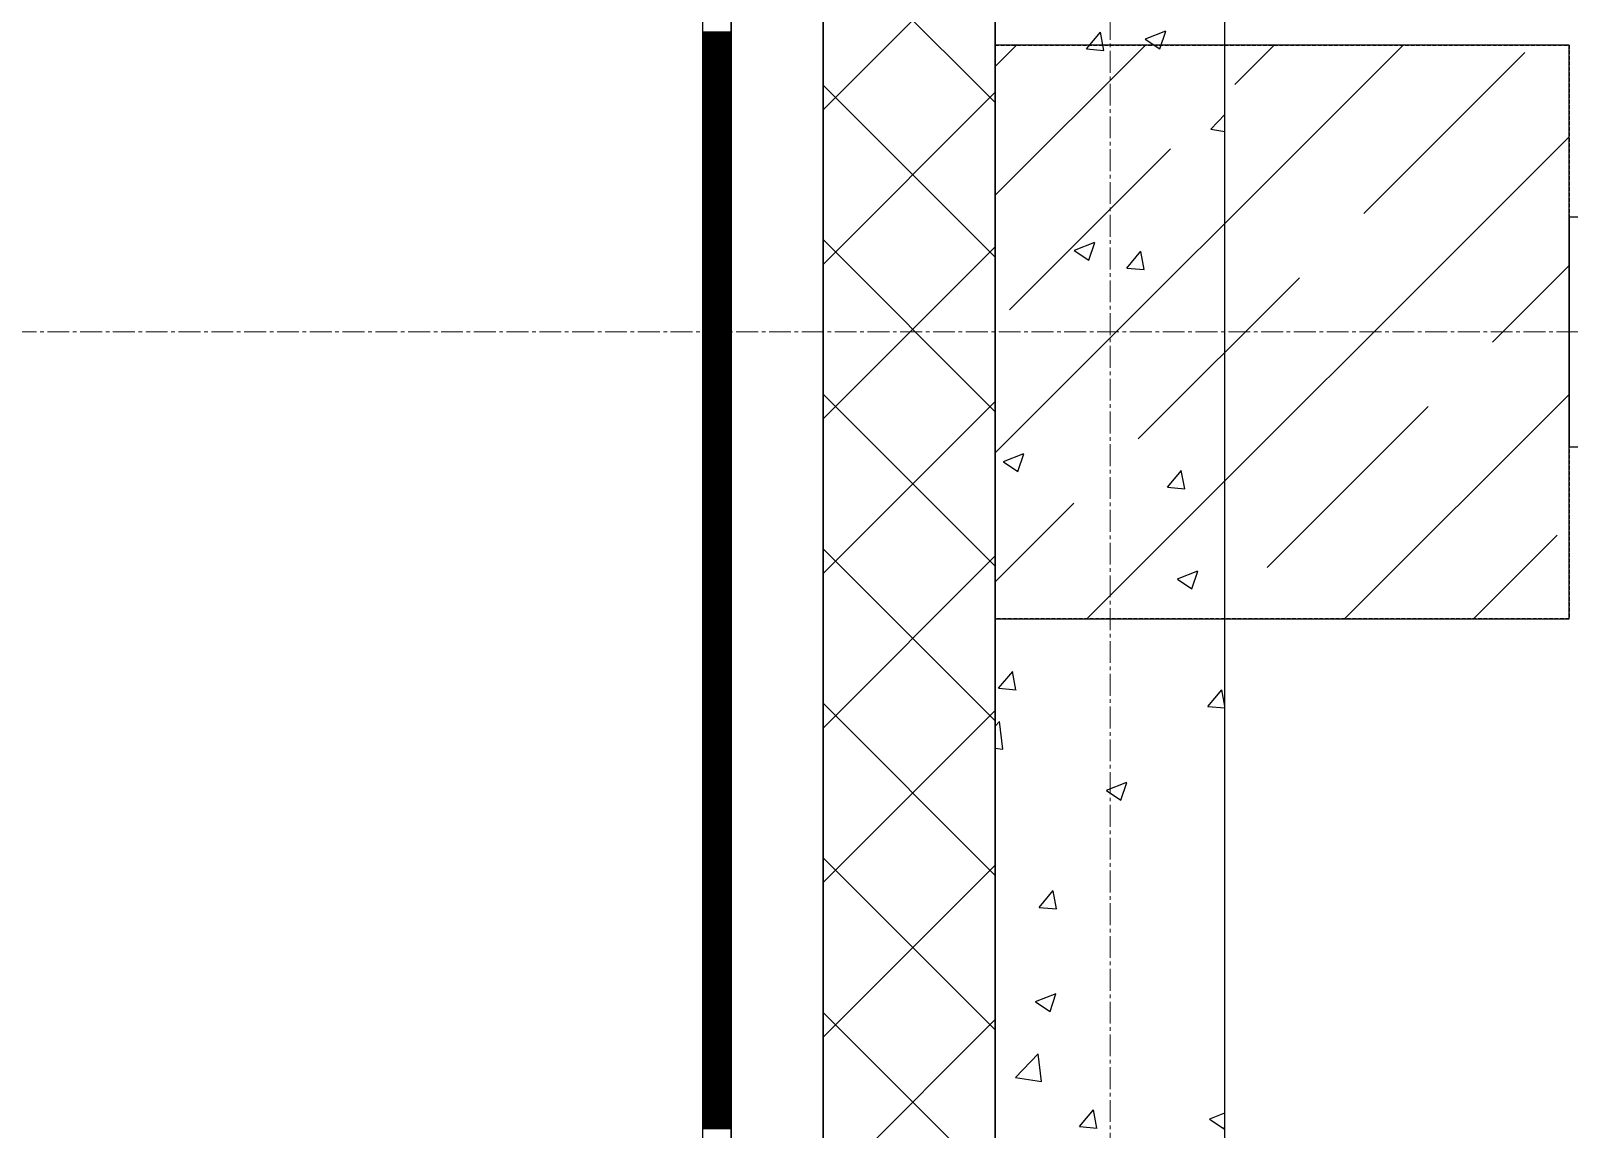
# Model space of a CAD drawing. Header units: millimetres. Extents: x -231292 to 573618, y -153144 to 564035.
# Drawn here: x 7963 to 9303, y 260871 to 261829 of the extents above; entities that cross this region are included whole.
import ezdxf

# ---------------------------------------------------------------- set-up
doc = ezdxf.new("R2010")
doc.units = ezdxf.units.MM
doc.linetypes.add('CENTER2', pattern=[28.575, 19.05, -3.175, 3.175, -3.175])
doc.linetypes.add('HIDDEN2', pattern=[4.7625, 3.175, -1.5875])
doc.layers.get('0').update_dxf_attribs({"color": 250})
for name, color, linetype, lineweight in [('АР_Колонны', 250, 'Continuous', 35), ('АР_Стены ЖБ', 250, 'Continuous', 35), ('АР_Стены ПЕНОблок', 250, 'Continuous', 20), ('АР_Тонкая', 250, 'Continuous', 5), ('АР_Утеплитель', 250, 'Continuous', 0), ('АР_Штриховка', 250, 'Continuous', 0), ('РД_Оси_100', 250, 'Continuous', 0)]:
    doc.layers.add(name, color=color, linetype=linetype, lineweight=lineweight)
doc.layers.add('КР_Балки-0.5', color=60, linetype='Continuous', lineweight=50, plot=False)

# ---------------------------------------------------------------- blocks, each defined once
blk = doc.blocks.new('оси_рен')
at = {"layer": 'РД_Оси_100', "color": 251, "linetype": 'CENTER2', "true_color": 0x636466}
for p, q in [((1195652.916, 135558.25), (1195652.916, 223268.25)), ((1189697.958, 210913.25), (1241712.916, 210913.25))]:
    blk.add_line(p, q, dxfattribs=at)

msp = doc.modelspace()

# ---------------------------------------------------------------- linework, layer by layer
at = {"layer": 'АР_Колонны', "color": 18, "linetype": 'HIDDEN2', "lineweight": 25, "true_color": 0x000000}
for p, q in [((8803.243, 261816.253), (9303.243, 261816.253)), ((8803.243, 261316.253), (8803.243, 261816.253)), ((9303.243, 261816.253), (9303.243, 261316.253)), ((9303.243, 261316.253), (8803.243, 261316.253))]:
    msp.add_line(p, q, dxfattribs=at)
at = {"layer": 'АР_Колонны', "color": 18, "linetype": 'Continuous', "lineweight": 25, "true_color": 0x000000}
for p, q in [((9303.243, 261816.253), (8803.243, 261816.253)), ((8803.243, 261816.253), (8803.243, 261316.253)), ((9303.243, 261816.253), (8803.243, 261816.253)), ((8803.243, 261816.253), (8803.243, 261316.253)), ((9303.243, 261316.253), (9303.243, 261816.253)), ((9303.243, 261316.253), (9303.243, 261816.253)), ((8803.243, 261316.253), (9303.243, 261316.253)), ((8803.243, 261316.253), (9303.243, 261316.253))]:
    msp.add_line(p, q, dxfattribs=at)
at = {"layer": 'АР_Стены ЖБ', "color": 18, "linetype": 'Continuous', "lineweight": 25, "true_color": 0x000000}
for p, q in [((9303.243, 261816.253), (8803.243, 261816.253)), ((8803.243, 261816.253), (8803.243, 261316.253)), ((9303.243, 261316.253), (9303.243, 261816.253)), ((8803.243, 261316.253), (9303.243, 261316.253))]:
    msp.add_line(p, q, dxfattribs=at)
at = {"layer": 'АР_Стены ПЕНОблок', "color": 18, "linetype": 'Continuous', "lineweight": 25, "true_color": 0x000000}
for p, q in [((8803.243, 263866.253), (8803.243, 187666.253)), ((9003.243, 187666.253), (9003.243, 263866.253)), ((9303.243, 261666.253), (9303.243, 261466.253)), ((15003.244, 261666.253), (9303.243, 261666.253)), ((9303.243, 261466.253), (15003.244, 261466.253))]:
    msp.add_line(p, q, dxfattribs=at)
at = {"layer": 'АР_Тонкая', "color": 18, "linetype": 'Continuous', "lineweight": 25, "true_color": 0x000000}
for p, q in [((8548.243, 263866.253), (8548.243, 187666.253)), ((8573.243, 263866.253), (8573.243, 187666.253)), ((8573.243, 187666.253), (8573.243, 263866.253)), ((8653.243, 187666.253), (8653.243, 263866.253))]:
    msp.add_line(p, q, dxfattribs=at)
at = {"layer": 'АР_Утеплитель', "color": 18, "linetype": 'Continuous', "lineweight": 25, "true_color": 0x000000}
for p, q in [((8653.243, 263866.253), (8653.243, 187666.253)), ((8803.243, 187666.253), (8803.243, 263866.253))]:
    msp.add_line(p, q, dxfattribs=at)
at = {"layer": 'АР_Штриховка', "color": 18, "linetype": 'Continuous', "lineweight": 25, "true_color": 0x000000}
for p, q in [((8803.243, 261766.177), (8653.243, 261916.177)), ((8653.243, 261759.891), (8803.243, 261909.891)), ((8548.243, 261828.002), (8573.243, 261828.002)), ((8548.243, 261827.002), (8573.243, 261827.002)), ((8548.243, 261826.002), (8573.243, 261826.002)), ((8548.243, 261825.002), (8573.243, 261825.002)), ((8548.243, 261824.002), (8573.243, 261824.002)), ((8548.243, 261823.002), (8573.243, 261823.002)), ((8548.243, 261822.002), (8573.243, 261822.002)), ((8548.243, 261821.002), (8573.243, 261821.002)), ((8548.243, 261820.002), (8573.243, 261820.002)), ((8548.243, 261819.002), (8573.243, 261819.002)), ((8548.243, 261818.002), (8573.243, 261818.002)), ((8548.243, 261817.002), (8573.243, 261817.002)), ((8548.243, 261816.002), (8573.243, 261816.002)), ((8803.243, 261685.384), (8934.112, 261816.253)), ((8803.243, 261460.878), (9158.618, 261816.253)), ((8803.243, 261797.637), (8821.859, 261816.253)), ((8882.688, 261813.014), (8894.933, 261827.608)), ((8897.793, 261811.662), (8894.856, 261827.583)), ((8933.92, 261821.551), (8946.555, 261813.029)), ((8934.022, 261821.776), (8951.807, 261828.602)), ((8946.567, 261813.025), (8951.717, 261828.374)), ((9012.02, 261781.907), (9046.365, 261816.253)), ((8548.243, 261815.002), (8573.243, 261815.002)), ((8548.243, 261814.002), (8573.243, 261814.002)), ((8548.243, 261813.002), (8573.243, 261813.002)), ((8548.243, 261812.002), (8573.243, 261812.002)), ((8548.243, 261811.002), (8573.243, 261811.002)), ((8548.243, 261810.002), (8573.243, 261810.002)), ((8548.243, 261809.002), (8573.243, 261809.002)), ((8548.243, 261808.002), (8573.243, 261808.002)), ((8548.243, 261807.002), (8573.243, 261807.002)), ((8548.243, 261806.002), (8573.243, 261806.002)), ((8548.243, 261805.002), (8573.243, 261805.002)), ((8548.243, 261804.002), (8573.243, 261804.002)), ((8548.243, 261803.002), (8573.243, 261803.002)), ((8882.687, 261813.004), (8897.869, 261811.676)), ((9124.273, 261669.654), (9264.589, 261809.971)), ((8548.243, 261802.002), (8573.243, 261802.002)), ((8548.243, 261801.002), (8573.243, 261801.002)), ((8548.243, 261800.002), (8573.243, 261800.002)), ((8548.243, 261799.002), (8573.243, 261799.002)), ((8548.243, 261798.002), (8573.243, 261798.002)), ((8548.243, 261797.002), (8573.243, 261797.002)), ((8548.243, 261796.002), (8573.243, 261796.002)), ((8548.243, 261795.002), (8573.243, 261795.002)), ((8548.243, 261794.002), (8573.243, 261794.002)), ((8548.243, 261793.002), (8573.243, 261793.002)), ((8548.243, 261792.002), (8573.243, 261792.002)), ((8548.243, 261791.002), (8573.243, 261791.002)), ((8548.243, 261790.002), (8573.243, 261790.002)), ((8548.243, 261789.002), (8573.243, 261789.002)), ((8548.243, 261788.002), (8573.243, 261788.002)), ((8548.243, 261787.002), (8573.243, 261787.002)), ((8548.243, 261786.002), (8573.243, 261786.002)), ((8548.243, 261785.002), (8573.243, 261785.002)), ((8548.243, 261784.002), (8573.243, 261784.002)), ((8548.243, 261783.002), (8573.243, 261783.002)), ((8548.243, 261782.002), (8573.243, 261782.002)), ((8548.243, 261781.002), (8573.243, 261781.002)), ((8548.243, 261780.002), (8573.243, 261780.002)), ((8548.243, 261779.002), (8573.243, 261779.002)), ((8548.243, 261778.002), (8573.243, 261778.002)), ((8548.243, 261777.002), (8573.243, 261777.002)), ((8548.243, 261776.002), (8573.243, 261776.002)), ((8803.243, 261631.474), (8653.243, 261781.474)), ((8548.243, 261775.002), (8573.243, 261775.002)), ((8548.243, 261774.002), (8573.243, 261774.002)), ((8548.243, 261773.002), (8573.243, 261773.002)), ((8548.243, 261772.002), (8573.243, 261772.002)), ((8548.243, 261771.002), (8573.243, 261771.002)), ((8548.243, 261770.002), (8573.243, 261770.002)), ((8548.243, 261769.002), (8573.243, 261769.002)), ((8548.243, 261768.002), (8573.243, 261768.002)), ((8548.243, 261767.002), (8573.243, 261767.002)), ((8548.243, 261766.002), (8573.243, 261766.002)), ((8548.243, 261765.002), (8573.243, 261765.002)), ((8548.243, 261764.002), (8573.243, 261764.002)), ((8548.243, 261763.002), (8573.243, 261763.002)), ((8653.243, 261625.187), (8803.243, 261775.187)), ((8548.243, 261762.002), (8573.243, 261762.002)), ((8548.243, 261761.002), (8573.243, 261761.002)), ((8548.243, 261760.002), (8573.243, 261760.002)), ((8548.243, 261759.002), (8573.243, 261759.002)), ((8548.243, 261758.002), (8573.243, 261758.002)), ((8548.243, 261757.002), (8573.243, 261757.002)), ((8548.243, 261756.002), (8573.243, 261756.002)), ((8548.243, 261755.002), (8573.243, 261755.002)), ((8548.243, 261754.002), (8573.243, 261754.002)), ((8548.243, 261753.002), (8573.243, 261753.002)), ((8548.243, 261752.002), (8573.243, 261752.002)), ((8548.243, 261751.002), (8573.243, 261751.002)), ((8548.243, 261750.002), (8573.243, 261750.002)), ((8548.243, 261749.002), (8573.243, 261749.002)), ((8990.996, 261742.927), (9003.243, 261755.691)), ((8548.243, 261748.002), (8573.243, 261748.002)), ((8548.243, 261747.002), (8573.243, 261747.002)), ((8548.243, 261746.002), (8573.243, 261746.002)), ((8548.243, 261745.002), (8573.243, 261745.002)), ((8548.243, 261744.002), (8573.243, 261744.002)), ((8548.243, 261743.002), (8573.243, 261743.002)), ((8548.243, 261742.002), (8573.243, 261742.002)), ((8548.243, 261741.002), (8573.243, 261741.002)), ((8548.243, 261740.002), (8573.243, 261740.002)), ((8548.243, 261739.002), (8573.243, 261739.002)), ((8548.243, 261738.002), (8573.243, 261738.002)), ((8548.243, 261737.002), (8573.243, 261737.002)), ((8548.243, 261736.002), (8573.243, 261736.002)), ((8883.125, 261316.253), (9303.243, 261736.371)), ((8990.995, 261742.929), (9003.243, 261741.029)), ((8548.243, 261735.002), (8573.243, 261735.002)), ((8548.243, 261734.002), (8573.243, 261734.002)), ((8548.243, 261733.002), (8573.243, 261733.002)), ((8548.243, 261732.002), (8573.243, 261732.002)), ((8548.243, 261731.002), (8573.243, 261731.002)), ((8548.243, 261730.002), (8573.243, 261730.002)), ((8548.243, 261729.002), (8573.243, 261729.002)), ((8548.243, 261728.002), (8573.243, 261728.002)), ((8548.243, 261727.002), (8573.243, 261727.002)), ((8548.243, 261726.002), (8573.243, 261726.002)), ((8548.243, 261725.002), (8573.243, 261725.002)), ((8548.243, 261724.002), (8573.243, 261724.002)), ((8548.243, 261723.002), (8573.243, 261723.002)), ((8815.576, 261585.464), (8955.893, 261725.781)), ((8548.243, 261722.002), (8573.243, 261722.002)), ((8548.243, 261721.002), (8573.243, 261721.002)), ((8548.243, 261720.002), (8573.243, 261720.002)), ((8548.243, 261719.002), (8573.243, 261719.002)), ((8548.243, 261718.002), (8573.243, 261718.002)), ((8548.243, 261717.002), (8573.243, 261717.002)), ((8548.243, 261716.002), (8573.243, 261716.002)), ((8548.243, 261715.002), (8573.243, 261715.002)), ((8548.243, 261714.002), (8573.243, 261714.002)), ((8548.243, 261713.002), (8573.243, 261713.002)), ((8548.243, 261712.002), (8573.243, 261712.002)), ((8548.243, 261711.002), (8573.243, 261711.002)), ((8548.243, 261710.002), (8573.243, 261710.002)), ((8548.243, 261709.002), (8573.243, 261709.002)), ((8548.243, 261708.002), (8573.243, 261708.002)), ((8548.243, 261707.002), (8573.243, 261707.002)), ((8548.243, 261706.002), (8573.243, 261706.002)), ((8548.243, 261705.002), (8573.243, 261705.002)), ((8548.243, 261704.002), (8573.243, 261704.002)), ((8548.243, 261703.002), (8573.243, 261703.002)), ((8548.243, 261702.002), (8573.243, 261702.002)), ((8548.243, 261701.002), (8573.243, 261701.002)), ((8548.243, 261700.002), (8573.243, 261700.002)), ((8548.243, 261699.002), (8573.243, 261699.002)), ((8548.243, 261698.002), (8573.243, 261698.002)), ((8548.243, 261697.002), (8573.243, 261697.002)), ((8548.243, 261696.002), (8573.243, 261696.002)), ((8548.243, 261695.002), (8573.243, 261695.002)), ((8548.243, 261694.002), (8573.243, 261694.002)), ((8548.243, 261693.002), (8573.243, 261693.002)), ((8548.243, 261692.002), (8573.243, 261692.002)), ((8548.243, 261691.002), (8573.243, 261691.002)), ((8548.243, 261690.002), (8573.243, 261690.002)), ((8548.243, 261689.002), (8573.243, 261689.002)), ((8548.243, 261688.002), (8573.243, 261688.002)), ((8548.243, 261687.002), (8573.243, 261687.002)), ((8548.243, 261686.002), (8573.243, 261686.002)), ((8548.243, 261685.002), (8573.243, 261685.002)), ((8548.243, 261684.002), (8573.243, 261684.002)), ((8548.243, 261683.002), (8573.243, 261683.002)), ((8548.243, 261682.002), (8573.243, 261682.002)), ((8548.243, 261681.002), (8573.243, 261681.002)), ((8548.243, 261680.002), (8573.243, 261680.002)), ((8548.243, 261679.002), (8573.243, 261679.002)), ((8548.243, 261678.002), (8573.243, 261678.002)), ((8548.243, 261677.002), (8573.243, 261677.002)), ((8548.243, 261676.002), (8573.243, 261676.002)), ((8548.243, 261675.002), (8573.243, 261675.002)), ((8548.243, 261674.002), (8573.243, 261674.002)), ((8548.243, 261673.002), (8573.243, 261673.002)), ((8548.243, 261672.002), (8573.243, 261672.002)), ((8548.243, 261671.002), (8573.243, 261671.002)), ((8548.243, 261670.002), (8573.243, 261670.002)), ((8548.243, 261669.002), (8573.243, 261669.002)), ((8548.243, 261668.002), (8573.243, 261668.002)), ((8548.243, 261667.002), (8573.243, 261667.002)), ((8548.243, 261666.002), (8573.243, 261666.002)), ((8548.243, 261665.002), (8573.243, 261665.002)), ((8548.243, 261664.002), (8573.243, 261664.002)), ((8548.243, 261663.002), (8573.243, 261663.002)), ((8548.243, 261662.002), (8573.243, 261662.002)), ((8548.243, 261661.002), (8573.243, 261661.002)), ((8548.243, 261660.002), (8573.243, 261660.002)), ((8548.243, 261659.002), (8573.243, 261659.002)), ((8548.243, 261658.002), (8573.243, 261658.002)), ((8548.243, 261657.002), (8573.243, 261657.002)), ((8548.243, 261656.002), (8573.243, 261656.002)), ((8548.243, 261655.002), (8573.243, 261655.002)), ((8548.243, 261654.002), (8573.243, 261654.002)), ((8548.243, 261653.002), (8573.243, 261653.002)), ((8548.243, 261652.002), (8573.243, 261652.002)), ((8548.243, 261651.002), (8573.243, 261651.002)), ((8548.243, 261650.002), (8573.243, 261650.002)), ((8548.243, 261649.002), (8573.243, 261649.002)), ((8548.243, 261648.002), (8573.243, 261648.002)), ((8548.243, 261647.002), (8573.243, 261647.002)), ((8548.243, 261646.002), (8573.243, 261646.002)), ((8548.243, 261645.002), (8573.243, 261645.002)), ((8548.243, 261644.002), (8573.243, 261644.002)), ((8548.243, 261643.002), (8573.243, 261643.002)), ((8548.243, 261642.002), (8573.243, 261642.002)), ((8803.243, 261496.77), (8653.243, 261646.77)), ((8872.22, 261637.587), (8890.005, 261644.414)), ((8884.765, 261628.837), (8889.915, 261644.186)), ((8548.243, 261641.002), (8573.243, 261641.002)), ((8548.243, 261640.002), (8573.243, 261640.002)), ((8548.243, 261639.002), (8573.243, 261639.002)), ((8548.243, 261638.002), (8573.243, 261638.002)), ((8548.243, 261637.002), (8573.243, 261637.002)), ((8548.243, 261636.002), (8573.243, 261636.002)), ((8548.243, 261635.002), (8573.243, 261635.002)), ((8548.243, 261634.002), (8573.243, 261634.002)), ((8548.243, 261633.002), (8573.243, 261633.002)), ((8548.243, 261632.002), (8573.243, 261632.002)), ((8548.243, 261631.002), (8573.243, 261631.002)), ((8548.243, 261630.002), (8573.243, 261630.002)), ((8548.243, 261629.002), (8573.243, 261629.002)), ((8653.243, 261490.483), (8803.243, 261640.483)), ((8872.118, 261637.363), (8884.753, 261628.841)), ((8917.931, 261621.958), (8930.176, 261636.551)), ((8933.036, 261620.605), (8930.099, 261636.526)), ((8548.243, 261628.002), (8573.243, 261628.002)), ((8548.243, 261627.002), (8573.243, 261627.002)), ((8548.243, 261626.002), (8573.243, 261626.002)), ((8548.243, 261625.002), (8573.243, 261625.002)), ((8548.243, 261624.002), (8573.243, 261624.002)), ((8548.243, 261623.002), (8573.243, 261623.002)), ((8548.243, 261622.002), (8573.243, 261622.002)), ((8548.243, 261621.002), (8573.243, 261621.002)), ((8548.243, 261620.002), (8573.243, 261620.002)), ((8548.243, 261619.002), (8573.243, 261619.002)), ((8548.243, 261618.002), (8573.243, 261618.002)), ((8548.243, 261617.002), (8573.243, 261617.002)), ((8548.243, 261616.002), (8573.243, 261616.002)), ((8548.243, 261615.002), (8573.243, 261615.002)), ((8917.93, 261621.947), (8933.112, 261620.619)), ((9236.526, 261557.401), (9303.243, 261624.118)), ((8548.243, 261614.002), (8573.243, 261614.002)), ((8548.243, 261613.002), (8573.243, 261613.002)), ((8548.243, 261612.002), (8573.243, 261612.002)), ((8548.243, 261611.002), (8573.243, 261611.002)), ((8548.243, 261610.002), (8573.243, 261610.002)), ((8548.243, 261609.002), (8573.243, 261609.002)), ((8548.243, 261608.002), (8573.243, 261608.002)), ((8548.243, 261607.002), (8573.243, 261607.002)), ((8548.243, 261606.002), (8573.243, 261606.002)), ((8548.243, 261605.002), (8573.243, 261605.002)), ((8548.243, 261604.002), (8573.243, 261604.002)), ((8548.243, 261603.002), (8573.243, 261603.002)), ((8548.243, 261602.002), (8573.243, 261602.002)), ((8927.83, 261473.211), (9068.146, 261613.528)), ((8548.243, 261601.002), (8573.243, 261601.002)), ((8548.243, 261600.002), (8573.243, 261600.002)), ((8548.243, 261599.002), (8573.243, 261599.002)), ((8548.243, 261598.002), (8573.243, 261598.002)), ((8548.243, 261597.002), (8573.243, 261597.002)), ((8548.243, 261596.002), (8573.243, 261596.002)), ((8548.243, 261595.002), (8573.243, 261595.002)), ((8548.243, 261594.002), (8573.243, 261594.002)), ((8548.243, 261593.002), (8573.243, 261593.002)), ((8548.243, 261592.002), (8573.243, 261592.002)), ((8548.243, 261591.002), (8573.243, 261591.002)), ((8548.243, 261590.002), (8573.243, 261590.002)), ((8548.243, 261589.002), (8573.243, 261589.002)), ((8548.243, 261588.002), (8573.243, 261588.002)), ((8548.243, 261587.002), (8573.243, 261587.002)), ((8548.243, 261586.002), (8573.243, 261586.002)), ((8548.243, 261585.002), (8573.243, 261585.002)), ((8548.243, 261584.002), (8573.243, 261584.002)), ((8548.243, 261583.002), (8573.243, 261583.002)), ((8548.243, 261582.002), (8573.243, 261582.002)), ((8548.243, 261581.002), (8573.243, 261581.002)), ((8548.243, 261580.002), (8573.243, 261580.002)), ((8548.243, 261579.002), (8573.243, 261579.002)), ((8548.243, 261578.002), (8573.243, 261578.002)), ((8548.243, 261577.002), (8573.243, 261577.002)), ((8548.243, 261576.002), (8573.243, 261576.002)), ((8548.243, 261575.002), (8573.243, 261575.002)), ((8548.243, 261574.002), (8573.243, 261574.002)), ((8548.243, 261573.002), (8573.243, 261573.002)), ((8548.243, 261572.002), (8573.243, 261572.002)), ((8548.243, 261571.002), (8573.243, 261571.002)), ((8548.243, 261570.002), (8573.243, 261570.002)), ((8548.243, 261569.002), (8573.243, 261569.002)), ((8548.243, 261568.002), (8573.243, 261568.002)), ((8548.243, 261567.002), (8573.243, 261567.002)), ((8548.243, 261566.002), (8573.243, 261566.002)), ((8548.243, 261565.002), (8573.243, 261565.002)), ((8548.243, 261564.002), (8573.243, 261564.002)), ((8548.243, 261563.002), (8573.243, 261563.002)), ((8548.243, 261562.002), (8573.243, 261562.002)), ((8548.243, 261561.002), (8573.243, 261561.002)), ((8548.243, 261560.002), (8573.243, 261560.002)), ((8548.243, 261559.002), (8573.243, 261559.002)), ((8548.243, 261558.002), (8573.243, 261558.002)), ((8548.243, 261557.002), (8573.243, 261557.002)), ((8548.243, 261556.002), (8573.243, 261556.002)), ((8548.243, 261555.002), (8573.243, 261555.002)), ((8548.243, 261554.002), (8573.243, 261554.002)), ((8548.243, 261553.002), (8573.243, 261553.002)), ((8548.243, 261552.002), (8573.243, 261552.002)), ((8548.243, 261551.002), (8573.243, 261551.002)), ((8548.243, 261550.002), (8573.243, 261550.002)), ((8548.243, 261549.002), (8573.243, 261549.002)), ((8548.243, 261548.002), (8573.243, 261548.002)), ((8548.243, 261547.002), (8573.243, 261547.002)), ((8548.243, 261546.002), (8573.243, 261546.002)), ((8548.243, 261545.002), (8573.243, 261545.002)), ((8548.243, 261544.002), (8573.243, 261544.002)), ((8548.243, 261543.002), (8573.243, 261543.002)), ((8548.243, 261542.002), (8573.243, 261542.002)), ((8548.243, 261541.002), (8573.243, 261541.002)), ((8548.243, 261540.002), (8573.243, 261540.002)), ((8548.243, 261539.002), (8573.243, 261539.002)), ((8548.243, 261538.002), (8573.243, 261538.002)), ((8548.243, 261537.002), (8573.243, 261537.002)), ((8548.243, 261536.002), (8573.243, 261536.002)), ((8548.243, 261535.002), (8573.243, 261535.002)), ((8548.243, 261534.002), (8573.243, 261534.002)), ((8548.243, 261533.002), (8573.243, 261533.002)), ((8548.243, 261532.002), (8573.243, 261532.002)), ((8548.243, 261531.002), (8573.243, 261531.002)), ((8548.243, 261530.002), (8573.243, 261530.002)), ((8548.243, 261529.002), (8573.243, 261529.002)), ((8548.243, 261528.002), (8573.243, 261528.002)), ((8548.243, 261527.002), (8573.243, 261527.002)), ((8548.243, 261526.002), (8573.243, 261526.002)), ((8548.243, 261525.002), (8573.243, 261525.002)), ((8548.243, 261524.002), (8573.243, 261524.002)), ((8548.243, 261523.002), (8573.243, 261523.002)), ((8548.243, 261522.002), (8573.243, 261522.002)), ((8548.243, 261521.002), (8573.243, 261521.002)), ((8548.243, 261520.002), (8573.243, 261520.002)), ((8548.243, 261519.002), (8573.243, 261519.002)), ((8548.243, 261518.002), (8573.243, 261518.002)), ((8548.243, 261517.002), (8573.243, 261517.002)), ((8548.243, 261516.002), (8573.243, 261516.002)), ((8548.243, 261515.002), (8573.243, 261515.002)), ((8548.243, 261514.002), (8573.243, 261514.002)), ((8548.243, 261513.002), (8573.243, 261513.002)), ((8548.243, 261512.002), (8573.243, 261512.002)), ((8548.243, 261511.002), (8573.243, 261511.002)), ((8548.243, 261510.002), (8573.243, 261510.002)), ((8548.243, 261509.002), (8573.243, 261509.002)), ((8548.243, 261508.002), (8573.243, 261508.002)), ((8803.243, 261362.066), (8653.243, 261512.066)), ((9107.631, 261316.253), (9303.243, 261511.865)), ((8548.243, 261507.002), (8573.243, 261507.002)), ((8548.243, 261506.002), (8573.243, 261506.002)), ((8548.243, 261505.002), (8573.243, 261505.002)), ((8548.243, 261504.002), (8573.243, 261504.002)), ((8548.243, 261503.002), (8573.243, 261503.002)), ((8548.243, 261502.002), (8573.243, 261502.002)), ((8548.243, 261501.002), (8573.243, 261501.002)), ((8548.243, 261500.002), (8573.243, 261500.002)), ((8548.243, 261499.002), (8573.243, 261499.002)), ((8548.243, 261498.002), (8573.243, 261498.002)), ((8548.243, 261497.002), (8573.243, 261497.002)), ((8548.243, 261496.002), (8573.243, 261496.002)), ((8548.243, 261495.002), (8573.243, 261495.002)), ((8653.243, 261355.779), (8803.243, 261505.779)), ((9040.083, 261360.958), (9180.399, 261501.274)), ((8548.243, 261494.002), (8573.243, 261494.002)), ((8548.243, 261493.002), (8573.243, 261493.002)), ((8548.243, 261492.002), (8573.243, 261492.002)), ((8548.243, 261491.002), (8573.243, 261491.002)), ((8548.243, 261490.002), (8573.243, 261490.002)), ((8548.243, 261489.002), (8573.243, 261489.002)), ((8548.243, 261488.002), (8573.243, 261488.002)), ((8548.243, 261487.002), (8573.243, 261487.002)), ((8548.243, 261486.002), (8573.243, 261486.002)), ((8548.243, 261485.002), (8573.243, 261485.002)), ((8548.243, 261484.002), (8573.243, 261484.002)), ((8548.243, 261483.002), (8573.243, 261483.002)), ((8548.243, 261482.002), (8573.243, 261482.002)), ((8548.243, 261481.002), (8573.243, 261481.002)), ((8548.243, 261480.002), (8573.243, 261480.002)), ((8548.243, 261479.002), (8573.243, 261479.002)), ((8548.243, 261478.002), (8573.243, 261478.002)), ((8548.243, 261477.002), (8573.243, 261477.002)), ((8548.243, 261476.002), (8573.243, 261476.002)), ((8548.243, 261475.002), (8573.243, 261475.002)), ((8548.243, 261474.002), (8573.243, 261474.002)), ((8548.243, 261473.002), (8573.243, 261473.002)), ((8548.243, 261472.002), (8573.243, 261472.002)), ((8548.243, 261471.002), (8573.243, 261471.002)), ((8548.243, 261470.002), (8573.243, 261470.002)), ((8548.243, 261469.002), (8573.243, 261469.002)), ((8548.243, 261468.002), (8573.243, 261468.002)), ((8548.243, 261467.002), (8573.243, 261467.002)), ((8548.243, 261466.002), (8573.243, 261466.002)), ((8548.243, 261465.002), (8573.243, 261465.002)), ((8548.243, 261464.002), (8573.243, 261464.002)), ((8548.243, 261463.002), (8573.243, 261463.002)), ((8548.243, 261462.002), (8573.243, 261462.002)), ((8548.243, 261461.002), (8573.243, 261461.002)), ((8548.243, 261460.002), (8573.243, 261460.002)), ((8548.243, 261459.002), (8573.243, 261459.002)), ((8548.243, 261458.002), (8573.243, 261458.002)), ((8548.243, 261457.002), (8573.243, 261457.002)), ((8548.243, 261456.002), (8573.243, 261456.002)), ((8548.243, 261455.002), (8573.243, 261455.002)), ((8810.418, 261453.399), (8828.203, 261460.226)), ((8822.963, 261444.65), (8828.113, 261459.999)), ((8548.243, 261454.002), (8573.243, 261454.002)), ((8548.243, 261453.002), (8573.243, 261453.002)), ((8548.243, 261452.002), (8573.243, 261452.002)), ((8548.243, 261451.002), (8573.243, 261451.002)), ((8548.243, 261450.002), (8573.243, 261450.002)), ((8548.243, 261449.002), (8573.243, 261449.002)), ((8548.243, 261448.002), (8573.243, 261448.002)), ((8548.243, 261447.002), (8573.243, 261447.002)), ((8548.243, 261446.002), (8573.243, 261446.002)), ((8548.243, 261445.002), (8573.243, 261445.002)), ((8548.243, 261444.002), (8573.243, 261444.002)), ((8548.243, 261443.002), (8573.243, 261443.002)), ((8548.243, 261442.002), (8573.243, 261442.002)), ((8548.243, 261441.002), (8573.243, 261441.002)), ((8810.316, 261453.175), (8822.951, 261444.653)), ((8953.175, 261430.901), (8965.42, 261445.494)), ((8968.279, 261429.548), (8965.342, 261445.469)), ((8548.243, 261440.002), (8573.243, 261440.002)), ((8548.243, 261439.002), (8573.243, 261439.002)), ((8548.243, 261438.002), (8573.243, 261438.002)), ((8548.243, 261437.002), (8573.243, 261437.002)), ((8548.243, 261436.002), (8573.243, 261436.002)), ((8548.243, 261435.002), (8573.243, 261435.002)), ((8548.243, 261434.002), (8573.243, 261434.002)), ((8548.243, 261433.002), (8573.243, 261433.002)), ((8548.243, 261432.002), (8573.243, 261432.002)), ((8548.243, 261431.002), (8573.243, 261431.002)), ((8548.243, 261430.002), (8573.243, 261430.002)), ((8548.243, 261429.002), (8573.243, 261429.002)), ((8548.243, 261428.002), (8573.243, 261428.002)), ((8953.174, 261430.89), (8968.356, 261429.562)), ((8548.243, 261427.002), (8573.243, 261427.002)), ((8548.243, 261426.002), (8573.243, 261426.002)), ((8548.243, 261425.002), (8573.243, 261425.002)), ((8548.243, 261424.002), (8573.243, 261424.002)), ((8548.243, 261423.002), (8573.243, 261423.002)), ((8548.243, 261422.002), (8573.243, 261422.002)), ((8548.243, 261421.002), (8573.243, 261421.002)), ((8548.243, 261420.002), (8573.243, 261420.002)), ((8548.243, 261419.002), (8573.243, 261419.002)), ((8548.243, 261418.002), (8573.243, 261418.002)), ((8548.243, 261417.002), (8573.243, 261417.002)), ((8548.243, 261416.002), (8573.243, 261416.002)), ((8548.243, 261415.002), (8573.243, 261415.002)), ((8548.243, 261414.002), (8573.243, 261414.002)), ((8803.243, 261348.625), (8871.703, 261417.085)), ((8548.243, 261413.002), (8573.243, 261413.002)), ((8548.243, 261412.002), (8573.243, 261412.002)), ((8548.243, 261411.002), (8573.243, 261411.002)), ((8548.243, 261410.002), (8573.243, 261410.002)), ((8548.243, 261409.002), (8573.243, 261409.002)), ((8548.243, 261408.002), (8573.243, 261408.002)), ((8548.243, 261407.002), (8573.243, 261407.002)), ((8548.243, 261406.002), (8573.243, 261406.002)), ((8548.243, 261405.002), (8573.243, 261405.002)), ((8548.243, 261404.002), (8573.243, 261404.002)), ((8548.243, 261403.002), (8573.243, 261403.002)), ((8548.243, 261402.002), (8573.243, 261402.002)), ((8548.243, 261401.002), (8573.243, 261401.002)), ((8548.243, 261400.002), (8573.243, 261400.002)), ((8548.243, 261399.002), (8573.243, 261399.002)), ((8548.243, 261398.002), (8573.243, 261398.002)), ((8548.243, 261397.002), (8573.243, 261397.002)), ((8548.243, 261396.002), (8573.243, 261396.002)), ((8548.243, 261395.002), (8573.243, 261395.002)), ((8548.243, 261394.002), (8573.243, 261394.002)), ((8548.243, 261393.002), (8573.243, 261393.002)), ((8548.243, 261392.002), (8573.243, 261392.002)), ((8548.243, 261391.002), (8573.243, 261391.002)), ((8548.243, 261390.002), (8573.243, 261390.002)), ((8548.243, 261389.002), (8573.243, 261389.002)), ((8548.243, 261388.002), (8573.243, 261388.002)), ((9219.884, 261316.253), (9292.653, 261389.021)), ((8548.243, 261387.002), (8573.243, 261387.002)), ((8548.243, 261386.002), (8573.243, 261386.002)), ((8548.243, 261385.002), (8573.243, 261385.002)), ((8548.243, 261384.002), (8573.243, 261384.002)), ((8548.243, 261383.002), (8573.243, 261383.002)), ((8548.243, 261382.002), (8573.243, 261382.002)), ((8548.243, 261381.002), (8573.243, 261381.002)), ((8548.243, 261380.002), (8573.243, 261380.002)), ((8548.243, 261379.002), (8573.243, 261379.002)), ((8548.243, 261378.002), (8573.243, 261378.002)), ((8548.243, 261377.002), (8573.243, 261377.002)), ((8548.243, 261376.002), (8573.243, 261376.002)), ((8548.243, 261375.002), (8573.243, 261375.002)), ((8548.243, 261374.002), (8573.243, 261374.002)), ((8803.243, 261227.362), (8653.243, 261377.362)), ((8548.243, 261373.002), (8573.243, 261373.002)), ((8548.243, 261372.002), (8573.243, 261372.002)), ((8548.243, 261371.002), (8573.243, 261371.002)), ((8548.243, 261370.002), (8573.243, 261370.002)), ((8548.243, 261369.002), (8573.243, 261369.002)), ((8548.243, 261368.002), (8573.243, 261368.002)), ((8548.243, 261367.002), (8573.243, 261367.002)), ((8548.243, 261366.002), (8573.243, 261366.002)), ((8548.243, 261365.002), (8573.243, 261365.002)), ((8548.243, 261364.002), (8573.243, 261364.002)), ((8548.243, 261363.002), (8573.243, 261363.002)), ((8548.243, 261362.002), (8573.243, 261362.002)), ((8548.243, 261361.002), (8573.243, 261361.002)), ((8653.243, 261221.075), (8803.243, 261371.075)), ((8548.243, 261360.002), (8573.243, 261360.002)), ((8548.243, 261359.002), (8573.243, 261359.002)), ((8548.243, 261358.002), (8573.243, 261358.002)), ((8548.243, 261357.002), (8573.243, 261357.002)), ((8548.243, 261356.002), (8573.243, 261356.002)), ((8548.243, 261355.002), (8573.243, 261355.002)), ((8548.243, 261354.002), (8573.243, 261354.002)), ((8548.243, 261353.002), (8573.243, 261353.002)), ((8548.243, 261352.002), (8573.243, 261352.002)), ((8548.243, 261351.002), (8573.243, 261351.002)), ((8548.243, 261350.002), (8573.243, 261350.002)), ((8548.243, 261349.002), (8573.243, 261349.002)), ((8548.243, 261348.002), (8573.243, 261348.002)), ((8548.243, 261347.002), (8573.243, 261347.002)), ((8961.931, 261350.91), (8974.565, 261342.388)), ((8962.033, 261351.134), (8979.817, 261357.961)), ((8974.577, 261342.384), (8979.727, 261357.733)), ((8548.243, 261346.002), (8573.243, 261346.002)), ((8548.243, 261345.002), (8573.243, 261345.002)), ((8548.243, 261344.002), (8573.243, 261344.002)), ((8548.243, 261343.002), (8573.243, 261343.002)), ((8548.243, 261342.002), (8573.243, 261342.002)), ((8548.243, 261341.002), (8573.243, 261341.002)), ((8548.243, 261340.002), (8573.243, 261340.002)), ((8548.243, 261339.002), (8573.243, 261339.002)), ((8548.243, 261338.002), (8573.243, 261338.002)), ((8548.243, 261337.002), (8573.243, 261337.002)), ((8548.243, 261336.002), (8573.243, 261336.002)), ((8548.243, 261335.002), (8573.243, 261335.002)), ((8548.243, 261334.002), (8573.243, 261334.002)), ((8548.243, 261333.002), (8573.243, 261333.002)), ((8548.243, 261332.002), (8573.243, 261332.002)), ((8548.243, 261331.002), (8573.243, 261331.002)), ((8548.243, 261330.002), (8573.243, 261330.002)), ((8548.243, 261329.002), (8573.243, 261329.002)), ((8548.243, 261328.002), (8573.243, 261328.002)), ((8548.243, 261327.002), (8573.243, 261327.002)), ((8548.243, 261326.002), (8573.243, 261326.002)), ((8548.243, 261325.002), (8573.243, 261325.002)), ((8548.243, 261324.002), (8573.243, 261324.002)), ((8548.243, 261323.002), (8573.243, 261323.002)), ((8548.243, 261322.002), (8573.243, 261322.002)), ((8548.243, 261321.002), (8573.243, 261321.002)), ((8548.243, 261320.002), (8573.243, 261320.002)), ((8548.243, 261319.002), (8573.243, 261319.002)), ((8548.243, 261318.002), (8573.243, 261318.002)), ((8548.243, 261317.002), (8573.243, 261317.002)), ((8548.243, 261316.002), (8573.243, 261316.002)), ((8548.243, 261315.002), (8573.243, 261315.002)), ((8548.243, 261314.002), (8573.243, 261314.002)), ((8548.243, 261313.002), (8573.243, 261313.002)), ((8548.243, 261312.002), (8573.243, 261312.002)), ((8548.243, 261311.002), (8573.243, 261311.002)), ((8548.243, 261310.002), (8573.243, 261310.002)), ((8548.243, 261309.002), (8573.243, 261309.002)), ((8548.243, 261308.002), (8573.243, 261308.002)), ((8548.243, 261307.002), (8573.243, 261307.002)), ((8548.243, 261306.002), (8573.243, 261306.002)), ((8548.243, 261305.002), (8573.243, 261305.002)), ((8548.243, 261304.002), (8573.243, 261304.002)), ((8548.243, 261303.002), (8573.243, 261303.002)), ((8548.243, 261302.002), (8573.243, 261302.002)), ((8548.243, 261301.002), (8573.243, 261301.002)), ((8548.243, 261300.002), (8573.243, 261300.002)), ((8548.243, 261299.002), (8573.243, 261299.002)), ((8548.243, 261298.002), (8573.243, 261298.002)), ((8548.243, 261297.002), (8573.243, 261297.002)), ((8548.243, 261296.002), (8573.243, 261296.002)), ((8548.243, 261295.002), (8573.243, 261295.002)), ((8548.243, 261294.002), (8573.243, 261294.002)), ((8548.243, 261293.002), (8573.243, 261293.002)), ((8548.243, 261292.002), (8573.243, 261292.002)), ((8548.243, 261291.002), (8573.243, 261291.002)), ((8548.243, 261290.002), (8573.243, 261290.002)), ((8548.243, 261289.002), (8573.243, 261289.002)), ((8548.243, 261288.002), (8573.243, 261288.002)), ((8548.243, 261287.002), (8573.243, 261287.002)), ((8548.243, 261286.002), (8573.243, 261286.002)), ((8548.243, 261285.002), (8573.243, 261285.002)), ((8548.243, 261284.002), (8573.243, 261284.002)), ((8548.243, 261283.002), (8573.243, 261283.002)), ((8548.243, 261282.002), (8573.243, 261282.002)), ((8548.243, 261281.002), (8573.243, 261281.002)), ((8548.243, 261280.002), (8573.243, 261280.002)), ((8548.243, 261279.002), (8573.243, 261279.002)), ((8548.243, 261278.002), (8573.243, 261278.002)), ((8548.243, 261277.002), (8573.243, 261277.002)), ((8548.243, 261276.002), (8573.243, 261276.002)), ((8548.243, 261275.002), (8573.243, 261275.002)), ((8548.243, 261274.002), (8573.243, 261274.002)), ((8548.243, 261273.002), (8573.243, 261273.002)), ((8548.243, 261272.002), (8573.243, 261272.002)), ((8548.243, 261271.002), (8573.243, 261271.002)), ((8548.243, 261270.002), (8573.243, 261270.002)), ((8548.243, 261269.002), (8573.243, 261269.002)), ((8548.243, 261268.002), (8573.243, 261268.002)), ((8548.243, 261267.002), (8573.243, 261267.002)), ((8806.233, 261255.783), (8818.478, 261270.376)), ((8821.337, 261254.43), (8818.401, 261270.351)), ((8548.243, 261266.002), (8573.243, 261266.002)), ((8548.243, 261265.002), (8573.243, 261265.002)), ((8548.243, 261264.002), (8573.243, 261264.002)), ((8548.243, 261263.002), (8573.243, 261263.002)), ((8548.243, 261262.002), (8573.243, 261262.002)), ((8548.243, 261261.002), (8573.243, 261261.002)), ((8548.243, 261260.002), (8573.243, 261260.002)), ((8548.243, 261259.002), (8573.243, 261259.002)), ((8548.243, 261258.002), (8573.243, 261258.002)), ((8548.243, 261257.002), (8573.243, 261257.002)), ((8548.243, 261256.002), (8573.243, 261256.002)), ((8548.243, 261255.002), (8573.243, 261255.002)), ((8548.243, 261254.002), (8573.243, 261254.002)), ((8806.232, 261255.773), (8821.414, 261254.444)), ((8988.418, 261239.844), (9000.663, 261254.437)), ((9003.243, 261240.001), (9000.585, 261254.412)), ((8548.243, 261253.002), (8573.243, 261253.002)), ((8548.243, 261252.002), (8573.243, 261252.002)), ((8548.243, 261251.002), (8573.243, 261251.002)), ((8548.243, 261250.002), (8573.243, 261250.002)), ((8548.243, 261249.002), (8573.243, 261249.002)), ((8548.243, 261248.002), (8573.243, 261248.002)), ((8548.243, 261247.002), (8573.243, 261247.002)), ((8548.243, 261246.002), (8573.243, 261246.002)), ((8548.243, 261245.002), (8573.243, 261245.002)), ((8548.243, 261244.002), (8573.243, 261244.002)), ((8548.243, 261243.002), (8573.243, 261243.002)), ((8548.243, 261242.002), (8573.243, 261242.002)), ((8548.243, 261241.002), (8573.243, 261241.002)), ((8548.243, 261240.002), (8573.243, 261240.002)), ((8803.243, 261092.658), (8653.243, 261242.658)), ((8988.417, 261239.834), (9003.243, 261238.537)), ((8548.243, 261239.002), (8573.243, 261239.002)), ((8548.243, 261238.002), (8573.243, 261238.002)), ((8548.243, 261237.002), (8573.243, 261237.002)), ((8548.243, 261236.002), (8573.243, 261236.002)), ((8548.243, 261235.002), (8573.243, 261235.002)), ((8548.243, 261234.002), (8573.243, 261234.002)), ((8548.243, 261233.002), (8573.243, 261233.002)), ((8548.243, 261232.002), (8573.243, 261232.002)), ((8548.243, 261231.002), (8573.243, 261231.002)), ((8548.243, 261230.002), (8573.243, 261230.002)), ((8548.243, 261229.002), (8573.243, 261229.002)), ((8548.243, 261228.002), (8573.243, 261228.002)), ((8548.243, 261227.002), (8573.243, 261227.002)), ((8653.243, 261086.371), (8803.243, 261236.371)), ((8803.243, 261222.683), (8807.05, 261226.652)), ((8809.855, 261202.529), (8807.049, 261226.651)), ((8548.243, 261226.002), (8573.243, 261226.002)), ((8548.243, 261225.002), (8573.243, 261225.002)), ((8548.243, 261224.002), (8573.243, 261224.002)), ((8548.243, 261223.002), (8573.243, 261223.002)), ((8548.243, 261222.002), (8573.243, 261222.002)), ((8548.243, 261221.002), (8573.243, 261221.002)), ((8548.243, 261220.002), (8573.243, 261220.002)), ((8548.243, 261219.002), (8573.243, 261219.002)), ((8548.243, 261218.002), (8573.243, 261218.002)), ((8548.243, 261217.002), (8573.243, 261217.002)), ((8548.243, 261216.002), (8573.243, 261216.002)), ((8548.243, 261215.002), (8573.243, 261215.002)), ((8548.243, 261214.002), (8573.243, 261214.002)), ((8548.243, 261213.002), (8573.243, 261213.002)), ((8548.243, 261212.002), (8573.243, 261212.002)), ((8548.243, 261211.002), (8573.243, 261211.002)), ((8548.243, 261210.002), (8573.243, 261210.002)), ((8548.243, 261209.002), (8573.243, 261209.002)), ((8548.243, 261208.002), (8573.243, 261208.002)), ((8548.243, 261207.002), (8573.243, 261207.002)), ((8548.243, 261206.002), (8573.243, 261206.002)), ((8548.243, 261205.002), (8573.243, 261205.002)), ((8548.243, 261204.002), (8573.243, 261204.002)), ((8548.243, 261203.002), (8573.243, 261203.002)), ((8548.243, 261202.002), (8573.243, 261202.002)), ((8548.243, 261201.002), (8573.243, 261201.002)), ((8548.243, 261200.002), (8573.243, 261200.002)), ((8803.243, 261203.557), (8809.856, 261202.531)), ((8548.243, 261199.002), (8573.243, 261199.002)), ((8548.243, 261198.002), (8573.243, 261198.002)), ((8548.243, 261197.002), (8573.243, 261197.002)), ((8548.243, 261196.002), (8573.243, 261196.002)), ((8548.243, 261195.002), (8573.243, 261195.002)), ((8548.243, 261194.002), (8573.243, 261194.002)), ((8548.243, 261193.002), (8573.243, 261193.002)), ((8548.243, 261192.002), (8573.243, 261192.002)), ((8548.243, 261191.002), (8573.243, 261191.002)), ((8548.243, 261190.002), (8573.243, 261190.002)), ((8548.243, 261189.002), (8573.243, 261189.002)), ((8548.243, 261188.002), (8573.243, 261188.002)), ((8548.243, 261187.002), (8573.243, 261187.002)), ((8548.243, 261186.002), (8573.243, 261186.002)), ((8548.243, 261185.002), (8573.243, 261185.002)), ((8548.243, 261184.002), (8573.243, 261184.002)), ((8548.243, 261183.002), (8573.243, 261183.002)), ((8548.243, 261182.002), (8573.243, 261182.002)), ((8548.243, 261181.002), (8573.243, 261181.002)), ((8548.243, 261180.002), (8573.243, 261180.002)), ((8548.243, 261179.002), (8573.243, 261179.002)), ((8548.243, 261178.002), (8573.243, 261178.002)), ((8548.243, 261177.002), (8573.243, 261177.002)), ((8548.243, 261176.002), (8573.243, 261176.002)), ((8548.243, 261175.002), (8573.243, 261175.002)), ((8548.243, 261174.002), (8573.243, 261174.002)), ((8548.243, 261173.002), (8573.243, 261173.002)), ((8900.23, 261166.946), (8918.015, 261173.773)), ((8912.775, 261158.196), (8917.925, 261173.545)), ((8548.243, 261172.002), (8573.243, 261172.002)), ((8548.243, 261171.002), (8573.243, 261171.002)), ((8548.243, 261170.002), (8573.243, 261170.002)), ((8548.243, 261169.002), (8573.243, 261169.002)), ((8548.243, 261168.002), (8573.243, 261168.002)), ((8548.243, 261167.002), (8573.243, 261167.002)), ((8548.243, 261166.002), (8573.243, 261166.002)), ((8548.243, 261165.002), (8573.243, 261165.002)), ((8548.243, 261164.002), (8573.243, 261164.002)), ((8548.243, 261163.002), (8573.243, 261163.002)), ((8548.243, 261162.002), (8573.243, 261162.002)), ((8548.243, 261161.002), (8573.243, 261161.002)), ((8548.243, 261160.002), (8573.243, 261160.002)), ((8900.129, 261166.722), (8912.763, 261158.2)), ((8548.243, 261159.002), (8573.243, 261159.002)), ((8548.243, 261158.002), (8573.243, 261158.002)), ((8548.243, 261157.002), (8573.243, 261157.002)), ((8548.243, 261156.002), (8573.243, 261156.002)), ((8548.243, 261155.002), (8573.243, 261155.002)), ((8548.243, 261154.002), (8573.243, 261154.002)), ((8548.243, 261153.002), (8573.243, 261153.002)), ((8548.243, 261152.002), (8573.243, 261152.002)), ((8548.243, 261151.002), (8573.243, 261151.002)), ((8548.243, 261150.002), (8573.243, 261150.002)), ((8548.243, 261149.002), (8573.243, 261149.002)), ((8548.243, 261148.002), (8573.243, 261148.002)), ((8548.243, 261147.002), (8573.243, 261147.002)), ((8548.243, 261146.002), (8573.243, 261146.002)), ((8548.243, 261145.002), (8573.243, 261145.002)), ((8548.243, 261144.002), (8573.243, 261144.002)), ((8548.243, 261143.002), (8573.243, 261143.002)), ((8548.243, 261142.002), (8573.243, 261142.002)), ((8548.243, 261141.002), (8573.243, 261141.002)), ((8548.243, 261140.002), (8573.243, 261140.002)), ((8548.243, 261139.002), (8573.243, 261139.002)), ((8548.243, 261138.002), (8573.243, 261138.002)), ((8548.243, 261137.002), (8573.243, 261137.002)), ((8548.243, 261136.002), (8573.243, 261136.002)), ((8548.243, 261135.002), (8573.243, 261135.002)), ((8548.243, 261134.002), (8573.243, 261134.002)), ((8548.243, 261133.002), (8573.243, 261133.002)), ((8548.243, 261132.002), (8573.243, 261132.002)), ((8548.243, 261131.002), (8573.243, 261131.002)), ((8548.243, 261130.002), (8573.243, 261130.002)), ((8548.243, 261129.002), (8573.243, 261129.002)), ((8548.243, 261128.002), (8573.243, 261128.002)), ((8548.243, 261127.002), (8573.243, 261127.002)), ((8548.243, 261126.002), (8573.243, 261126.002)), ((8548.243, 261125.002), (8573.243, 261125.002)), ((8548.243, 261124.002), (8573.243, 261124.002)), ((8548.243, 261123.002), (8573.243, 261123.002)), ((8548.243, 261122.002), (8573.243, 261122.002)), ((8548.243, 261121.002), (8573.243, 261121.002)), ((8548.243, 261120.002), (8573.243, 261120.002)), ((8548.243, 261119.002), (8573.243, 261119.002)), ((8548.243, 261118.002), (8573.243, 261118.002)), ((8548.243, 261117.002), (8573.243, 261117.002)), ((8548.243, 261116.002), (8573.243, 261116.002)), ((8548.243, 261115.002), (8573.243, 261115.002)), ((8548.243, 261114.002), (8573.243, 261114.002)), ((8548.243, 261113.002), (8573.243, 261113.002)), ((8548.243, 261112.002), (8573.243, 261112.002)), ((8548.243, 261111.002), (8573.243, 261111.002)), ((8548.243, 261110.002), (8573.243, 261110.002)), ((8548.243, 261109.002), (8573.243, 261109.002)), ((8548.243, 261108.002), (8573.243, 261108.002)), ((8548.243, 261107.002), (8573.243, 261107.002)), ((8548.243, 261106.002), (8573.243, 261106.002)), ((8803.243, 260957.954), (8653.243, 261107.954)), ((8548.243, 261105.002), (8573.243, 261105.002)), ((8548.243, 261104.002), (8573.243, 261104.002)), ((8548.243, 261103.002), (8573.243, 261103.002)), ((8548.243, 261102.002), (8573.243, 261102.002)), ((8548.243, 261101.002), (8573.243, 261101.002)), ((8548.243, 261100.002), (8573.243, 261100.002)), ((8548.243, 261099.002), (8573.243, 261099.002)), ((8548.243, 261098.002), (8573.243, 261098.002)), ((8548.243, 261097.002), (8573.243, 261097.002)), ((8548.243, 261096.002), (8573.243, 261096.002)), ((8548.243, 261095.002), (8573.243, 261095.002)), ((8548.243, 261094.002), (8573.243, 261094.002)), ((8548.243, 261093.002), (8573.243, 261093.002)), ((8653.243, 260951.668), (8803.243, 261101.668)), ((8548.243, 261092.002), (8573.243, 261092.002)), ((8548.243, 261091.002), (8573.243, 261091.002)), ((8548.243, 261090.002), (8573.243, 261090.002)), ((8548.243, 261089.002), (8573.243, 261089.002)), ((8548.243, 261088.002), (8573.243, 261088.002)), ((8548.243, 261087.002), (8573.243, 261087.002)), ((8548.243, 261086.002), (8573.243, 261086.002)), ((8548.243, 261085.002), (8573.243, 261085.002)), ((8548.243, 261084.002), (8573.243, 261084.002)), ((8548.243, 261083.002), (8573.243, 261083.002)), ((8548.243, 261082.002), (8573.243, 261082.002)), ((8548.243, 261081.002), (8573.243, 261081.002)), ((8548.243, 261080.002), (8573.243, 261080.002)), ((8548.243, 261079.002), (8573.243, 261079.002)), ((8841.477, 261064.726), (8853.722, 261079.319)), ((8856.58, 261063.373), (8853.643, 261079.294)), ((8548.243, 261078.002), (8573.243, 261078.002)), ((8548.243, 261077.002), (8573.243, 261077.002)), ((8548.243, 261076.002), (8573.243, 261076.002)), ((8548.243, 261075.002), (8573.243, 261075.002)), ((8548.243, 261074.002), (8573.243, 261074.002)), ((8548.243, 261073.002), (8573.243, 261073.002)), ((8548.243, 261072.002), (8573.243, 261072.002)), ((8548.243, 261071.002), (8573.243, 261071.002)), ((8548.243, 261070.002), (8573.243, 261070.002)), ((8548.243, 261069.002), (8573.243, 261069.002)), ((8548.243, 261068.002), (8573.243, 261068.002)), ((8548.243, 261067.002), (8573.243, 261067.002)), ((8548.243, 261066.002), (8573.243, 261066.002)), ((8548.243, 261065.002), (8573.243, 261065.002)), ((8548.243, 261064.002), (8573.243, 261064.002)), ((8548.243, 261063.002), (8573.243, 261063.002)), ((8548.243, 261062.002), (8573.243, 261062.002)), ((8548.243, 261061.002), (8573.243, 261061.002)), ((8548.243, 261060.002), (8573.243, 261060.002)), ((8548.243, 261059.002), (8573.243, 261059.002)), ((8548.243, 261058.002), (8573.243, 261058.002)), ((8548.243, 261057.002), (8573.243, 261057.002)), ((8548.243, 261056.002), (8573.243, 261056.002)), ((8548.243, 261055.002), (8573.243, 261055.002)), ((8548.243, 261054.002), (8573.243, 261054.002)), ((8548.243, 261053.002), (8573.243, 261053.002)), ((8841.476, 261064.716), (8856.658, 261063.388)), ((8548.243, 261052.002), (8573.243, 261052.002)), ((8548.243, 261051.002), (8573.243, 261051.002)), ((8548.243, 261050.002), (8573.243, 261050.002)), ((8548.243, 261049.002), (8573.243, 261049.002)), ((8548.243, 261048.002), (8573.243, 261048.002)), ((8548.243, 261047.002), (8573.243, 261047.002)), ((8548.243, 261046.002), (8573.243, 261046.002)), ((8548.243, 261045.002), (8573.243, 261045.002)), ((8548.243, 261044.002), (8573.243, 261044.002)), ((8548.243, 261043.002), (8573.243, 261043.002)), ((8548.243, 261042.002), (8573.243, 261042.002)), ((8548.243, 261041.002), (8573.243, 261041.002)), ((8548.243, 261040.002), (8573.243, 261040.002)), ((8548.243, 261039.002), (8573.243, 261039.002)), ((8548.243, 261038.002), (8573.243, 261038.002)), ((8548.243, 261037.002), (8573.243, 261037.002)), ((8548.243, 261036.002), (8573.243, 261036.002)), ((8548.243, 261035.002), (8573.243, 261035.002)), ((8548.243, 261034.002), (8573.243, 261034.002)), ((8548.243, 261033.002), (8573.243, 261033.002)), ((8548.243, 261032.002), (8573.243, 261032.002)), ((8548.243, 261031.002), (8573.243, 261031.002)), ((8548.243, 261030.002), (8573.243, 261030.002)), ((8548.243, 261029.002), (8573.243, 261029.002)), ((8548.243, 261028.002), (8573.243, 261028.002)), ((8548.243, 261027.002), (8573.243, 261027.002)), ((8548.243, 261026.002), (8573.243, 261026.002)), ((8548.243, 261025.002), (8573.243, 261025.002)), ((8548.243, 261024.002), (8573.243, 261024.002)), ((8548.243, 261023.002), (8573.243, 261023.002)), ((8548.243, 261022.002), (8573.243, 261022.002)), ((8548.243, 261021.002), (8573.243, 261021.002)), ((8548.243, 261020.002), (8573.243, 261020.002)), ((8548.243, 261019.002), (8573.243, 261019.002)), ((8548.243, 261018.002), (8573.243, 261018.002)), ((8548.243, 261017.002), (8573.243, 261017.002)), ((8548.243, 261016.002), (8573.243, 261016.002)), ((8548.243, 261015.002), (8573.243, 261015.002)), ((8548.243, 261014.002), (8573.243, 261014.002)), ((8548.243, 261013.002), (8573.243, 261013.002)), ((8548.243, 261012.002), (8573.243, 261012.002)), ((8548.243, 261011.002), (8573.243, 261011.002)), ((8548.243, 261010.002), (8573.243, 261010.002)), ((8548.243, 261009.002), (8573.243, 261009.002)), ((8548.243, 261008.002), (8573.243, 261008.002)), ((8548.243, 261007.002), (8573.243, 261007.002)), ((8548.243, 261006.002), (8573.243, 261006.002)), ((8548.243, 261005.002), (8573.243, 261005.002)), ((8548.243, 261004.002), (8573.243, 261004.002)), ((8548.243, 261003.002), (8573.243, 261003.002)), ((8548.243, 261002.002), (8573.243, 261002.002)), ((8548.243, 261001.002), (8573.243, 261001.002)), ((8548.243, 261000.002), (8573.243, 261000.002)), ((8548.243, 260999.002), (8573.243, 260999.002)), ((8548.243, 260998.002), (8573.243, 260998.002)), ((8548.243, 260997.002), (8573.243, 260997.002)), ((8548.243, 260996.002), (8573.243, 260996.002)), ((8548.243, 260995.002), (8573.243, 260995.002)), ((8548.243, 260994.002), (8573.243, 260994.002)), ((8548.243, 260993.002), (8573.243, 260993.002)), ((8548.243, 260992.002), (8573.243, 260992.002)), ((8548.243, 260991.002), (8573.243, 260991.002)), ((8548.243, 260990.002), (8573.243, 260990.002)), ((8548.243, 260989.002), (8573.243, 260989.002)), ((8548.243, 260988.002), (8573.243, 260988.002)), ((8548.243, 260987.002), (8573.243, 260987.002)), ((8548.243, 260986.002), (8573.243, 260986.002)), ((8838.428, 260982.758), (8856.213, 260989.585)), ((8850.973, 260974.008), (8856.123, 260989.357)), ((8548.243, 260985.002), (8573.243, 260985.002)), ((8548.243, 260984.002), (8573.243, 260984.002)), ((8548.243, 260983.002), (8573.243, 260983.002)), ((8548.243, 260982.002), (8573.243, 260982.002)), ((8548.243, 260981.002), (8573.243, 260981.002)), ((8548.243, 260980.002), (8573.243, 260980.002)), ((8548.243, 260979.002), (8573.243, 260979.002)), ((8548.243, 260978.002), (8573.243, 260978.002)), ((8548.243, 260977.002), (8573.243, 260977.002)), ((8548.243, 260976.002), (8573.243, 260976.002)), ((8548.243, 260975.002), (8573.243, 260975.002)), ((8548.243, 260974.002), (8573.243, 260974.002)), ((8548.243, 260973.002), (8573.243, 260973.002)), ((8548.243, 260972.002), (8573.243, 260972.002)), ((8803.243, 260823.251), (8653.243, 260973.251)), ((8838.327, 260982.534), (8850.961, 260974.012)), ((8548.243, 260971.002), (8573.243, 260971.002)), ((8548.243, 260970.002), (8573.243, 260970.002)), ((8548.243, 260969.002), (8573.243, 260969.002)), ((8548.243, 260968.002), (8573.243, 260968.002)), ((8548.243, 260967.002), (8573.243, 260967.002)), ((8548.243, 260966.002), (8573.243, 260966.002)), ((8548.243, 260965.002), (8573.243, 260965.002)), ((8548.243, 260964.002), (8573.243, 260964.002)), ((8548.243, 260963.002), (8573.243, 260963.002)), ((8548.243, 260962.002), (8573.243, 260962.002)), ((8548.243, 260961.002), (8573.243, 260961.002)), ((8548.243, 260960.002), (8573.243, 260960.002)), ((8548.243, 260959.002), (8573.243, 260959.002)), ((8653.243, 260816.964), (8803.243, 260966.964)), ((8548.243, 260958.002), (8573.243, 260958.002)), ((8548.243, 260957.002), (8573.243, 260957.002)), ((8548.243, 260956.002), (8573.243, 260956.002)), ((8548.243, 260955.002), (8573.243, 260955.002)), ((8548.243, 260954.002), (8573.243, 260954.002)), ((8548.243, 260953.002), (8573.243, 260953.002)), ((8548.243, 260952.002), (8573.243, 260952.002)), ((8548.243, 260951.002), (8573.243, 260951.002)), ((8548.243, 260950.002), (8573.243, 260950.002)), ((8548.243, 260949.002), (8573.243, 260949.002)), ((8548.243, 260948.002), (8573.243, 260948.002)), ((8548.243, 260947.002), (8573.243, 260947.002)), ((8548.243, 260946.002), (8573.243, 260946.002)), ((8548.243, 260945.002), (8573.243, 260945.002)), ((8548.243, 260944.002), (8573.243, 260944.002)), ((8548.243, 260943.002), (8573.243, 260943.002)), ((8548.243, 260942.002), (8573.243, 260942.002)), ((8548.243, 260941.002), (8573.243, 260941.002)), ((8548.243, 260940.002), (8573.243, 260940.002)), ((8548.243, 260939.002), (8573.243, 260939.002)), ((8548.243, 260938.002), (8573.243, 260938.002)), ((8548.243, 260937.002), (8573.243, 260937.002)), ((8548.243, 260936.002), (8573.243, 260936.002)), ((8548.243, 260935.002), (8573.243, 260935.002)), ((8548.243, 260934.002), (8573.243, 260934.002)), ((8548.243, 260933.002), (8573.243, 260933.002)), ((8548.243, 260932.002), (8573.243, 260932.002)), ((8820.942, 260916.564), (8840.725, 260937.183)), ((8843.53, 260913.061), (8840.724, 260937.183)), ((8548.243, 260931.002), (8573.243, 260931.002)), ((8548.243, 260930.002), (8573.243, 260930.002)), ((8548.243, 260929.002), (8573.243, 260929.002)), ((8548.243, 260928.002), (8573.243, 260928.002)), ((8548.243, 260927.002), (8573.243, 260927.002)), ((8548.243, 260926.002), (8573.243, 260926.002)), ((8548.243, 260925.002), (8573.243, 260925.002)), ((8548.243, 260924.002), (8573.243, 260924.002)), ((8548.243, 260923.002), (8573.243, 260923.002)), ((8548.243, 260922.002), (8573.243, 260922.002)), ((8548.243, 260921.002), (8573.243, 260921.002)), ((8548.243, 260920.002), (8573.243, 260920.002)), ((8548.243, 260919.002), (8573.243, 260919.002)), ((8548.243, 260918.002), (8573.243, 260918.002)), ((8548.243, 260917.002), (8573.243, 260917.002)), ((8548.243, 260916.002), (8573.243, 260916.002)), ((8548.243, 260915.002), (8573.243, 260915.002)), ((8548.243, 260914.002), (8573.243, 260914.002)), ((8548.243, 260913.002), (8573.243, 260913.002)), ((8548.243, 260912.002), (8573.243, 260912.002)), ((8548.243, 260911.002), (8573.243, 260911.002)), ((8548.243, 260910.002), (8573.243, 260910.002)), ((8548.243, 260909.002), (8573.243, 260909.002)), ((8548.243, 260908.002), (8573.243, 260908.002)), ((8548.243, 260907.002), (8573.243, 260907.002)), ((8548.243, 260906.002), (8573.243, 260906.002)), ((8548.243, 260905.002), (8573.243, 260905.002)), ((8820.941, 260916.566), (8843.53, 260913.063)), ((8548.243, 260904.002), (8573.243, 260904.002)), ((8548.243, 260903.002), (8573.243, 260903.002)), ((8548.243, 260902.002), (8573.243, 260902.002)), ((8548.243, 260901.002), (8573.243, 260901.002)), ((8548.243, 260900.002), (8573.243, 260900.002)), ((8548.243, 260899.002), (8573.243, 260899.002)), ((8548.243, 260898.002), (8573.243, 260898.002)), ((8548.243, 260897.002), (8573.243, 260897.002)), ((8548.243, 260896.002), (8573.243, 260896.002)), ((8548.243, 260895.002), (8573.243, 260895.002)), ((8548.243, 260894.002), (8573.243, 260894.002)), ((8548.243, 260893.002), (8573.243, 260893.002)), ((8548.243, 260892.002), (8573.243, 260892.002)), ((8548.243, 260891.002), (8573.243, 260891.002)), ((8548.243, 260890.002), (8573.243, 260890.002)), ((8548.243, 260889.002), (8573.243, 260889.002)), ((8548.243, 260888.002), (8573.243, 260888.002)), ((8548.243, 260887.002), (8573.243, 260887.002)), ((8548.243, 260886.002), (8573.243, 260886.002)), ((8548.243, 260885.002), (8573.243, 260885.002)), ((8548.243, 260884.002), (8573.243, 260884.002)), ((8548.243, 260883.002), (8573.243, 260883.002)), ((8548.243, 260882.002), (8573.243, 260882.002)), ((8548.243, 260881.002), (8573.243, 260881.002)), ((8548.243, 260880.002), (8573.243, 260880.002)), ((8548.243, 260879.002), (8573.243, 260879.002)), ((8548.243, 260878.002), (8573.243, 260878.002)), ((8876.72, 260873.669), (8888.965, 260888.262)), ((8891.823, 260872.316), (8888.886, 260888.237)), ((8989.941, 260880.269), (9002.576, 260871.747)), ((8990.043, 260880.493), (9003.243, 260885.56)), ((8548.243, 260877.002), (8573.243, 260877.002)), ((8548.243, 260876.002), (8573.243, 260876.002)), ((8548.243, 260875.002), (8573.243, 260875.002)), ((8548.243, 260874.002), (8573.243, 260874.002)), ((8548.243, 260873.002), (8573.243, 260873.002)), ((8548.243, 260872.002), (8573.243, 260872.002)), ((8876.719, 260873.659), (8891.901, 260872.331)), ((9002.587, 260871.743), (9003.243, 260873.697))]:
    msp.add_line(p, q, dxfattribs=at)
at = {"layer": 'КР_Балки-0.5', "color": 18, "lineweight": 25, "ltscale": 200, "true_color": 0x000000}
msp.add_line((8803.244, 237366.253), (8803.244, 263866.253), dxfattribs=at)

# ---------------------------------------------------------------- block references
at = {"rotation": 359.999868838025}
msp.add_blockref('оси_рен', (-1186750.035, 50655.808), dxfattribs=at)

doc.saveas('drawing.dxf')
